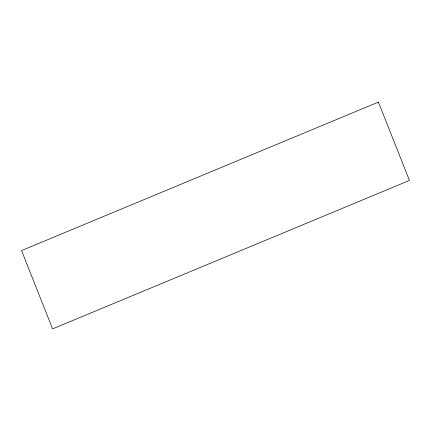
<?xml version="1.0" encoding="UTF-8"?>
<svg xmlns="http://www.w3.org/2000/svg" width="431" height="431" viewBox="0 0 431 431"><rect width="100%" height="100%" fill="white"/><g stroke="black" fill="none" stroke-linecap="round" stroke-linejoin="round"><path stroke-width="0.65" d="M378.396 102.115L21.55 250.562L52.604 328.885L409.45 180.438L378.396 102.115"/></g></svg>
